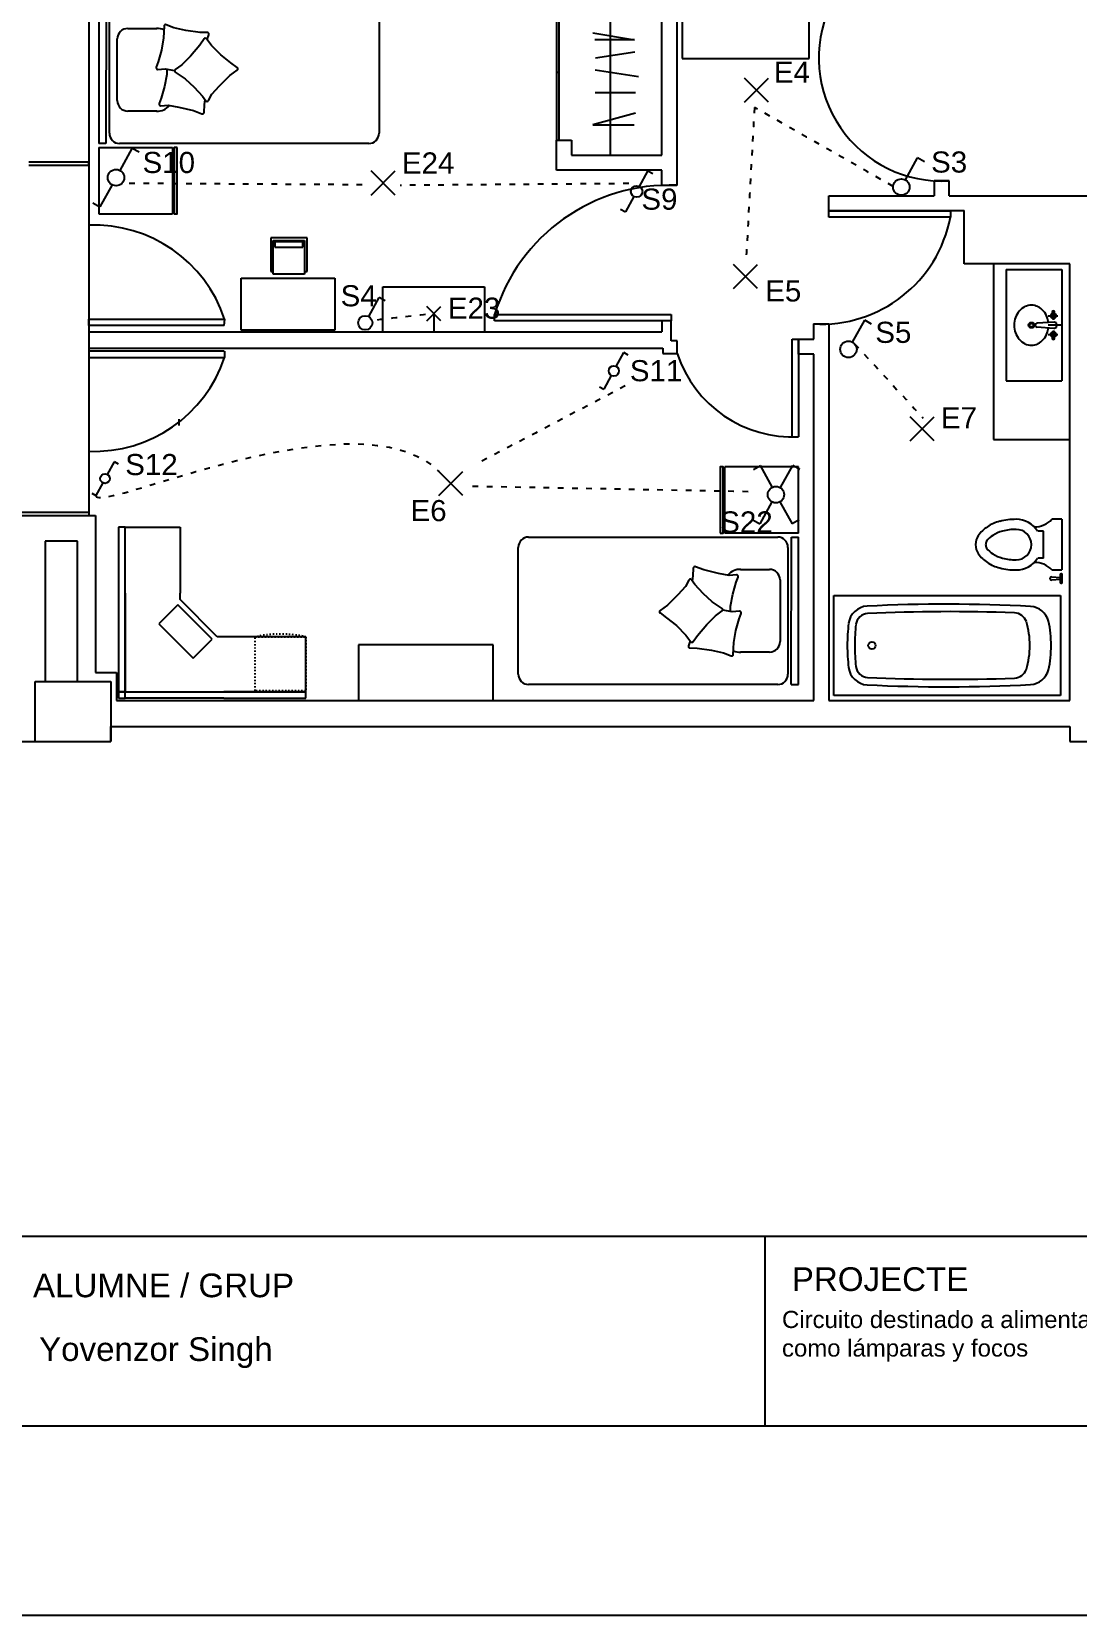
# Model space of a CAD drawing. Header units: millimetres. Extents: x 2377 to 4712, y -254 to 3188.
# Drawn here: x 4353.5 to 4463.9, y 1677.7 to 1844.9 of the extents above; entities that cross this region are included whole.
import ezdxf

# ---------------------------------------------------------------- set-up
doc = ezdxf.new("R2010")
doc.units = ezdxf.units.MM
doc.linetypes.add('ACAD_ISO03W100', pattern=[30, 12, -18])
doc.layers.add('C1', color=10, linetype='Continuous')
doc.layers.add('Mobiliario', color=254, linetype='Continuous')
doc.styles.get("Standard").update_dxf_attribs({"font": 'arial.ttf'})

# ---------------------------------------------------------------- blocks, each defined once
blk = doc.blocks.new('*U7')
for p, q in [((-976, 0), (-976, -500)), ((-526, 0), (-976, 0)), ((-526, 0), (-526, -500)), ((500, 0), (-500, 0)), ((-500, -48), (-500, 0)), ((500, -49), (-500, -48)), ((-430, -71), (430, -71)), ((500, -49), (500, 0)), ((-500, -1830), (-500, -141)), ((-280, -392), (-280, -196)), ((-209, -125), (209, -125)), ((280, -196), (280, -392)), ((500, -141), (500, -1830)), ((-526, -500), (-976, -500)), ((430, -1900), (-430, -1900))]:
    blk.add_line(p, q)
for points in [[(5, -461), (-31, -460), (-113, -445), (-193, -423), (-229, -409, 0.550421), (-244, -420), (-240, -469), (-253, -543), (-277, -641), (-299, -699, 0.502905), (-290, -713), (-236, -717), (-204, -721)], [(205, -734), (238, -746, 0.517444), (252, -737), (253, -687), (267, -589), (285, -508), (306, -456, 0.51806), (296, -442), (216, -439), (134, -425), (54, -403), (18, -389, 0.550421), (3, -399), (7, -449), (-4, -514)]]:
    blk.add_lwpolyline(points, format="xyb")
blk.add_lwpolyline([(-526, -531), (-526, -511), (-976, -511), (-976, -531)], close=True)
blk.add_lwpolyline([(-109, -817), (-39, -889), (-2, -939, 0.502905), (15, -939), (48, -895), (101, -828), (165, -764), (210, -730, 0.517444), (209, -713), (168, -685), (93, -621), (34, -562), (1, -518, 0.51806), (-16, -518), (-61, -585), (-117, -646), (-178, -702), (-210, -725, 0.550421), (-208, -743), (-165, -766)], format="xyb", close=True)
for centre, radius, start, end in [((-430, -141), 70, 90, 180), ((430, -141), 70, 0, 90), ((-209, -196), 71.3, 89.9964, 180), ((209, -196), 71.3, 0, 90), ((-175, -396), 106, 177.773, 230.9652), ((175, -396), 106, 334.5655, 2.227), ((-430, -1830), 70, 180, 270), ((430, -1830), 70, 270, 0)]:
    blk.add_arc(centre, radius, start, end)
blk = doc.blocks.new('bn04-7')
for p, q in [((0, 0), (0, -0.147)), ((-0.6, 0), (0.6, 0)), ((-0.6, -0.6), (-0.6, 0)), ((-0.058, -0.092), (-0.151, -0.092)), ((-0.122, -0.087), (-0.112, -0.087)), ((-0.122, -0.098), (-0.112, -0.098)), ((-0.1, -0.148), (-0.1, -0.045)), ((-0.033, -0.08), (-0.02, -0.271)), ((0.034, -0.086), (0.02, -0.271)), ((0.058, -0.092), (0.151, -0.092)), ((0.1, -0.148), (0.1, -0.045)), ((0.122, -0.087), (0.112, -0.087)), ((0.122, -0.098), (0.112, -0.098)), ((0.6, -0.6), (0.6, 0)), ((-0.005, -0.286), (0.005, -0.286)), ((-0.6, -0.6), (0.6, -0.6))]:
    blk.add_line(p, q)
for centre, radius in [((-0.1, -0.092), 0.0118), ((0.1, -0.092), 0.0118), ((0, -0.328), 0.03), ((0, -0.328), 0.02)]:
    blk.add_circle(centre, radius)
for centre, radius, start, end in [((-0.142, -0.092), 0.0118, 39.1354, 320.8646), ((-0.011, -0.361), 0.216, 109.6169, 130.7108), ((-0.131, -0.083), 0.0025, 219.1354, 256.4029), ((-0.131, -0.101), 0.0025, 103.5971, 140.8646), ((-0.123, -0.049), 0.0381, 256.4029, 272.0458), ((-0.123, -0.136), 0.0381, 87.9542, 103.5971), ((-0.1, -0.092), 0.0299, 191.7173, 168.2827), ((-0.1, -0.092), 0.0235, 194.2864, 165.7136), ((-0.112, -0.084), 0.003, 270, 324.6965), ((-0.112, -0.101), 0.003, 35.3035, 90), ((0, -0.393), 0.249, 96.5773, 109.6169), ((0.055, -0.103), 0.0911, 153.0547, 165.3672), ((-0.006, -0.094), 0.0379, 104.9144, 122.742), ((0, -0.113), 0.0583, 90, 104.9144), ((0, -0.113), 0.0583, 75.0856, 90), ((0.005, -0.094), 0.0379, 57.258, 75.0856), ((-0.056, -0.103), 0.0911, 14.6328, 26.9453), ((0, -0.393), 0.249, 70.3831, 83.252), ((0.025, -0.085), 0.00867, 0, 32.7882), ((0.025, -0.085), 0.00867, 350.3449, 0), ((0.1, -0.092), 0.0299, 11.7173, 348.2827), ((0.1, -0.092), 0.0235, 14.2864, 345.7136), ((0.011, -0.361), 0.216, 49.2892, 70.3831), ((0.112, -0.084), 0.003, 215.3035, 270), ((0.112, -0.101), 0.003, 90, 144.6965), ((0.123, -0.049), 0.0381, 267.9542, 283.5971), ((0.123, -0.136), 0.0381, 76.4029, 92.0458), ((0.131, -0.083), 0.0025, 283.5971, 320.8646), ((0.131, -0.101), 0.0025, 39.1354, 76.4029), ((0.142, -0.092), 0.0118, 219.1354, 140.8646), ((-0.055, -0.328), 0.16, 154.2946, 180), ((-0.055, -0.328), 0.16, 180, 205.7054), ((-0.028, -0.341), 0.189, 130.7108, 154.2946), ((-0.005, -0.271), 0.015, 180, 270), ((0.005, -0.271), 0.015, 270, 0), ((0.028, -0.341), 0.189, 25.7054, 49.2892), ((0.055, -0.328), 0.16, 0, 25.7054), ((0.055, -0.328), 0.16, 334.2946, 360), ((-0.028, -0.315), 0.189, 205.7054, 229.2892), ((-0.011, -0.295), 0.216, 229.2892, 250.3831), ((0, -0.264), 0.249, 250.3831, 270), ((0, -0.264), 0.249, 270, 289.6169), ((0.011, -0.295), 0.216, 289.6169, 310.7108), ((0.028, -0.315), 0.189, 310.7108, 334.2946)]:
    blk.add_arc(centre, radius, start, end)
blk = doc.blocks.new('bn34-3')
at = {"linetype": 'ByBlock'}
for p, q in [((-0.176, 0), (-0.176, -0.071)), ((-0.176, 0), (0.176, 0)), ((0.176, -0.071), (0.176, 0)), ((0.2, 0), (0.271, 0)), ((0.2, 0), (0.206, -0.012)), ((0.265, -0.012), (0.271, 0)), ((0.206, -0.012), (0.265, -0.012)), ((0.224, -0.071), (0.229, -0.012)), ((0.241, -0.012), (0.247, -0.071)), ((-0.094, -0.129), (-0.094, -0.168)), ((0.094, -0.129), (-0.094, -0.129)), ((0.094, -0.129), (0.094, -0.168))]:
    blk.add_line(p, q, dxfattribs=at)
for centre, radius, start, end in [((-0.284, -0.188), 0.16, 358.3378, 47.4896), ((0.284, -0.188), 0.16, 132.5104, 181.6622), ((0.235, -0.071), 0.0118, 180, 0), ((0, -0.318), 0.176, 122.231, 180), ((0, -0.318), 0.106, 0, 180), ((0, -0.318), 0.176, 0, 57.769), ((0.274, -0.318), 0.45, 180, 194.5143), ((0.274, -0.318), 0.38, 180, 194.5142), ((-0.274, -0.318), 0.38, 345.4858, 360), ((-0.274, -0.318), 0.45, 345.4857, 360), ((0.139, -0.353), 0.311, 194.5143, 212.0054), ((0.139, -0.353), 0.24, 194.5143, 212.0054), ((-0.139, -0.353), 0.24, 327.9946, 345.4857), ((-0.139, -0.353), 0.311, 327.9946, 345.4857), ((0.054, -0.406), 0.21, 212.0054, 236.4659), ((0.054, -0.406), 0.14, 212.0054, 236.4659), ((0, -0.487), 0.0428, 236.466, 270), ((0, -0.487), 0.0428, 270, 303.534), ((-0.054, -0.406), 0.14, 303.5341, 327.9946), ((-0.054, -0.406), 0.21, 303.5341, 327.9946), ((0, -0.487), 0.113, 236.4659, 270), ((0, -0.487), 0.113, 270, 303.5341)]:
    blk.add_arc(centre, radius, start, end, dxfattribs=at)
blk = doc.blocks.new('A$C57724086')
at = {"layer": 'Mobiliario'}
for p, q in [((0, 0), (0, 1.7)), ((0, 1.7), (0.75, 1.7)), ((0.75, 1.7), (0.75, 0)), ((0.75, 0), (0, 0))]:
    blk.add_line(p, q, dxfattribs=at)
blk.add_circle((0.375, 1.415), 0.0275, dxfattribs=at)
for centre, radius, start, end in [((0.229, 1.442), 0.15, 97.8246, 176.2997), ((0.375, 0.114), 1.486, 89.9988, 96.4162), ((0.375, 0.114), 1.486, 83.5838, 90.0012), ((0.521, 1.442), 0.15, 3.7003, 82.1754), ((12.322, 0.854), 12.257, 177.2038, 182.9431), ((13.215, 0.833), 13.094, 177.3056, 182.1342), ((0.229, 1.442), 0.094, 97.8246, 176.2997), ((0.375, 0.111), 1.433, 89.9987, 96.3484), ((0.375, 0.111), 1.433, 83.6516, 90.0013), ((0.521, 1.442), 0.094, 3.7003, 82.1754), ((-12.465, 0.833), 13.094, 357.8658, 2.6944), ((-11.572, 0.854), 12.257, 357.0569, 2.7962), ((0.23, 0.35), 0.1, 182.9309, 250.2221), ((0.375, 0.858), 0.628, 253.4701, 270.0186), ((0.375, 0.858), 0.628, 269.9814, 286.5299), ((0.52, 0.35), 0.1, 289.7779, 357.0691), ((0.231, 0.235), 0.15, 183.8947, 255.3014), ((0.519, 0.235), 0.15, 284.6986, 356.1053), ((0.375, 0.924), 0.854, 257.6931, 270.0076), ((0.375, 0.924), 0.854, 269.9924, 282.3069)]:
    blk.add_arc(centre, radius, start, end, dxfattribs=at)
blk = doc.blocks.new('ESCRITORIO')
for p, q in [((3846.323, 14796.154), (3846.263, 14796.154)), ((3846.263, 14796.154), (3846.263, 14796.094)), ((3847.238, 14796.154), (3846.323, 14796.154)), ((3846.323, 14796.154), (3846.323, 14796.094)), ((3846.323, 14796.094), (3846.323, 14796.154)), ((3847.848, 14796.154), (3847.238, 14796.154)), ((3847.848, 14796.094), (3847.848, 14796.154)), ((3846.263, 14795.179), (3846.263, 14796.094)), ((3846.263, 14796.094), (3846.323, 14796.094)), ((3846.263, 14796.094), (3846.323, 14796.094)), ((3846.323, 14796.094), (3847.238, 14796.094)), ((3846.323, 14796.094), (3846.323, 14795.179)), ((3847.238, 14796.094), (3846.323, 14796.094)), ((3846.323, 14796.094), (3846.323, 14795.179)), ((3847.238, 14796.094), (3847.848, 14796.094)), ((3847.238, 14796.094), (3847.848, 14796.094)), ((3847.848, 14796.094), (3847.848, 14795.584)), ((3846.953, 14795.781), (3846.635, 14795.462)), ((3847.13, 14795.604), (3846.953, 14795.781)), ((3846.811, 14795.286), (3847.13, 14795.604)), ((3846.833, 14795.239), (3847.178, 14795.584)), ((3847.178, 14795.584), (3847.238, 14795.584)), ((3847.848, 14795.584), (3847.238, 14795.584)), ((3846.635, 14795.462), (3846.811, 14795.286)), ((3846.263, 14795.179), (3846.263, 14794.419)), ((3846.323, 14795.179), (3846.323, 14794.419)), ((3846.323, 14794.419), (3846.323, 14795.179)), ((3846.833, 14795.179), (3846.833, 14795.239)), ((3846.833, 14794.419), (3846.833, 14795.179)), ((3846.263, 14794.419), (3846.323, 14794.419)), ((3846.323, 14794.419), (3846.833, 14794.419))]:
    blk.add_line(p, q)
at = {"linetype": 'ACAD_ISO03W100', "ltscale": 0.001}
for p, q in [((3846.333, 14794.419), (3846.333, 14794.889)), ((3846.333, 14794.889), (3846.833, 14794.889)), ((3846.833, 14794.889), (3846.833, 14794.419)), ((3846.833, 14794.444), (3846.833, 14794.864)), ((3846.833, 14794.864), (3846.838, 14794.864)), ((3846.833, 14794.419), (3846.333, 14794.419)), ((3846.838, 14794.444), (3846.833, 14794.444))]:
    blk.add_line(p, q, dxfattribs=at)
blk.add_arc((3845.741, 14794.654), 1.117, 349.1637, 10.8363, dxfattribs=at)
blk = doc.blocks.new('A$C297D1C59')
for p, q in [((0, 1779, -35), (1800, 1779, -35)), ((0, 779, -35), (0, 1779, -35)), ((1800, 1779, -35), (1800, 779, -35)), ((1800, 779, -35), (0, 779, -35)), ((535, 650, -35), (535, 0, -35)), ((539, 650, -35), (535, 650, -35)), ((585, 650, -35), (539, 650, -35)), ((585, 50, -35), (585, 701, -35)), ((585, 701, -35), (1185, 701, -35)), ((1185, 701, -35), (1185, 50, -35)), ((1235, 650, -35), (1185, 650, -35)), ((1235, 0, -35), (1235, 650, -35)), ((1185, 50, -35), (585, 50, -35)), ((616, 181, -35), (616, 81, -35)), ((1156, 181, -35), (616, 181, -35)), ((616, 81, -35), (1156, 81, -35)), ((1156, 81, -35), (1156, 181, -35)), ((535, 0, -35), (1235, 0, -35))]:
    blk.add_line(p, q)

msp = doc.modelspace()

# ---------------------------------------------------------------- linework, layer by layer
for p, q in [((4359.53, 1849.34), (4359.53, 1829.87)), ((4420.01, 1831.85), (4420.01, 1849.34)), ((4421.6, 1849.34), (4421.6, 1828.67)), ((4408.88, 1847.75), (4408.88, 1833.44)), ((4409.14, 1847.75), (4409.14, 1833.44)), ((4414.55, 1847.75), (4414.55, 1831.85)), ((4412.73, 1844.77), (4417.11, 1844.05)), ((4417.11, 1844.05), (4412.94, 1844.05)), ((4417.17, 1842.74), (4413.02, 1842.09)), ((4412.97, 1840.87), (4417.56, 1840.17)), ((4409.14, 1840.6), (4408.88, 1840.6)), ((4412.96, 1838.49), (4417.21, 1838.47)), ((4417.23, 1836.28), (4412.72, 1835.07)), ((4412.72, 1835.07), (4417.1, 1835.07)), ((4408.88, 1830.26), (4408.88, 1833.44)), ((4408.88, 1833.44), (4410.47, 1833.44)), ((4410.47, 1833.44), (4410.47, 1831.85)), ((4359.53, 1831.11), (4353.17, 1831.11)), ((4353.17, 1830.79), (4359.53, 1830.79)), ((4359.53, 1830.79), (4359.53, 1831.11)), ((4359.53, 1830.79), (4359.53, 1793.8)), ((4410.47, 1831.85), (4420.01, 1831.85)), ((4420.01, 1830.26), (4408.88, 1830.26)), ((4420.01, 1828.67), (4420.01, 1830.26)), ((4450.35, 1829.15), (4448.76, 1829.15)), ((4448.76, 1829.15), (4448.76, 1827.56)), ((4450.35, 1827.56), (4450.35, 1829.15)), ((4421.6, 1828.67), (4420.01, 1828.67)), ((4437.63, 1825.97), (4437.63, 1827.56)), ((4437.63, 1825.97), (4437.63, 1827.56)), ((4437.63, 1827.56), (4448.76, 1827.56)), ((4450.35, 1827.56), (4474.2, 1827.56)), ((4451.94, 1825.97), (4437.63, 1825.97)), ((4451.94, 1820.4), (4451.94, 1825.97)), ((4463.07, 1820.4), (4451.94, 1820.4)), ((4463.07, 1774.29), (4463.07, 1820.4)), ((4421, 1814.36), (4420.01, 1814.36)), ((4420.01, 1814.36), (4420.01, 1813.21)), ((4421, 1812.26), (4421, 1814.36)), ((4436.04, 1812.45), (4436.04, 1814.04)), ((4436.04, 1814.04), (4437.63, 1814.04)), ((4436.04, 1814.04), (4437.63, 1814.04)), ((4437.63, 1814.04), (4437.63, 1774.29)), ((4437.63, 1814.04), (4437.63, 1774.29)), ((4359.53, 1813.21), (4420.01, 1813.21)), ((4434.45, 1810.86), (4434.45, 1812.45)), ((4434.45, 1812.45), (4436.04, 1812.45)), ((4359.53, 1811.96), (4359.53, 1811.17)), ((4359.53, 1811.5), (4420.1, 1811.5)), ((4420.1, 1811.5), (4420.1, 1810.91)), ((4420.1, 1810.91), (4421.62, 1810.91)), ((4421.62, 1812.26), (4421, 1812.26)), ((4421.62, 1810.91), (4421.62, 1812.26)), ((4436.04, 1810.86), (4434.45, 1810.86)), ((4436.04, 1774.29), (4436.04, 1810.86)), ((4359.53, 1797.19), (4359.53, 1797.19)), ((4352.28, 1794.16), (4359.53, 1794.16)), ((4352.28, 1793.8), (4360.24, 1793.8)), ((4352.28, 1793.8), (4360.24, 1793.8)), ((4360.24, 1793.8), (4360.24, 1777.23)), ((4358.32, 1791.12), (4354.91, 1791.12)), ((4354.91, 1791.12), (4354.91, 1776.31)), ((4358.32, 1776.31), (4358.32, 1791.12)), ((4360.24, 1777.23), (4362.45, 1777.23)), ((4362.45, 1777.23), (4362.45, 1774.29)), ((4353.87, 1769.95), (4353.87, 1776.31)), ((4353.87, 1776.31), (4361.83, 1776.31)), ((4361.83, 1776.31), (4361.83, 1769.95)), ((4362.45, 1774.29), (4436.04, 1774.29)), ((4437.63, 1774.29), (4455.12, 1774.29)), ((4455.12, 1774.29), (4463.07, 1774.29)), ((4361.83, 1769.95), (4361.83, 1771.54)), ((4361.83, 1771.54), (4463.07, 1771.54)), ((4463.07, 1771.54), (4463.07, 1769.95)), ((4352.28, 1769.95), (4353.87, 1769.95)), ((4353.87, 1769.95), (4361.83, 1769.95)), ((4463.07, 1769.95), (4471.02, 1769.95)), ((4699.41, 1717.71), (4303.92, 1717.71)), ((4430.92, 1697.71), (4430.92, 1717.71)), ((4349.92, 1697.71), (4430.92, 1697.71)), ((4430.92, 1697.71), (4501.42, 1697.71)), ((4288.87, 1677.71), (4708.87, 1677.71))]:
    msp.add_line(p, q)
at = {"transparency": 33554687}
for p, q in [((4435.57, 1842.08), (4435.57, 1849.34)), ((4422.17, 1842.08), (4435.57, 1842.08))]:
    msp.add_line(p, q, dxfattribs=at)
at = {"layer": 'C1'}
for p, q in [((4431.26, 1837.46), (4428.72, 1839.99)), ((4428.72, 1837.46), (4431.26, 1839.99)), ((4391.86, 1827.65), (4389.32, 1830.19)), ((4389.32, 1827.65), (4391.86, 1830.19)), ((4430.12, 1817.79), (4427.58, 1820.32)), ((4427.58, 1817.79), (4430.12, 1820.32)), ((4448.77, 1801.7), (4446.23, 1804.24)), ((4446.23, 1801.7), (4448.77, 1804.24)), ((4399.01, 1795.92), (4396.48, 1798.46)), ((4396.48, 1795.92), (4399.01, 1798.46))]:
    msp.add_line(p, q, dxfattribs=at)
at = {"layer": 'C1', "color": 1}
for p, q in [((4362.82, 1830.25), (4364.1, 1832.57)), ((4364.83, 1832.16), (4364.1, 1832.57)), ((4445.72, 1829.25), (4447, 1831.57)), ((4447.73, 1831.16), (4447, 1831.57)), ((4417.64, 1828.55), (4418.54, 1830.16)), ((4419.05, 1829.88), (4418.54, 1830.16)), ((4361.97, 1828.73), (4360.69, 1826.42)), ((4417.06, 1827.49), (4416.16, 1825.88)), ((4359.95, 1826.83), (4360.69, 1826.42)), ((4415.65, 1826.16), (4416.16, 1825.88)), ((4440.13, 1812.12), (4441.42, 1814.44)), ((4442.15, 1814.03), (4441.42, 1814.44)), ((4415.2, 1809.56), (4416.01, 1811.01)), ((4416.47, 1810.76), (4416.01, 1811.01)), ((4413.41, 1807.41), (4413.87, 1807.15)), ((4414.67, 1808.61), (4413.87, 1807.15)), ((4361.48, 1798.15), (4362.22, 1799.49)), ((4362.64, 1799.25), (4362.22, 1799.49)), ((4429.68, 1798.69), (4430.42, 1799.1)), ((4431.7, 1796.78), (4430.42, 1799.1)), ((4432.54, 1796.78), (4433.83, 1799.1)), ((4434.56, 1798.69), (4433.83, 1799.1)), ((4360.99, 1797.27), (4360.25, 1795.94)), ((4359.83, 1796.17), (4360.25, 1795.94)), ((4431.63, 1795.26), (4430.34, 1792.95)), ((4432.47, 1795.26), (4433.75, 1792.95)), ((4429.61, 1793.36), (4430.34, 1792.95)), ((4434.49, 1793.36), (4433.75, 1792.95))]:
    msp.add_line(p, q, dxfattribs=at)
at = {"layer": 'C1', "transparency": 33554687}
for p, q in [((4389.06, 1814.82), (4390.17, 1816.82)), ((4390.81, 1816.47), (4390.17, 1816.82)), ((4396.69, 1814.37), (4395.19, 1815.87)), ((4395.19, 1814.37), (4396.69, 1815.87)), ((4395.94, 1815.12), (4395.94, 1813.21))]:
    msp.add_line(p, q, dxfattribs=at)
at = {"layer": 'C1', "color": 1}
for centre, radius in [((4362.39, 1829.49), 0.869), ((4445.29, 1828.49), 0.869), ((4417.35, 1828.02), 0.605), ((4439.71, 1811.36), 0.869), ((4414.94, 1809.08), 0.545), ((4361.23, 1797.71), 0.501), ((4432.05, 1796.02), 0.869)]:
    msp.add_circle(centre, radius, dxfattribs=at)
at = {"layer": 'C1', "transparency": 33554687}
msp.add_circle((4388.7, 1814.16), 0.753, dxfattribs=at)
at = {"layer": 'C1', "linetype": 'ACAD_ISO03W100', "ltscale": 0.05, "transparency": 33554687}
for points in [[(4429.78, 1836.9), (4428.88, 1820.57)], [(4444.43, 1828.56), (4429.78, 1836.9)], [(4363.79, 1828.91), (4388.62, 1828.76)], [(4416.51, 1828.86), (4392.38, 1828.67)], [(4389.98, 1814.49), (4395.17, 1815.09)], [(4440.36, 1811.95), (4447.59, 1804.1)], [(4416.15, 1807.5), (4400.96, 1799.53)], [(4400.03, 1796.92), (4429.41, 1796.36)]]:
    msp.add_spline(points, degree=3, dxfattribs=at)
msp.add_open_spline([(4360.25, 1795.94), (4360.24, 1793.8), (4387.92, 1807.02), (4396.48, 1798.46)], degree=3, dxfattribs=at)
at = {"layer": 'Mobiliario', "transparency": 33554687}
for p, q in [((4422.17, 1849.34), (4422.17, 1842.08)), ((4390.55, 1813.21), (4390.55, 1817.96)), ((4390.55, 1817.96), (4401.28, 1817.96)), ((4401.28, 1817.96), (4401.28, 1813.21)), ((4455.01, 1801.85), (4463.07, 1801.85)), ((4402.21, 1780.18), (4388, 1780.18)), ((4388, 1780.18), (4388, 1774.29)), ((4402.21, 1774.29), (4402.21, 1780.18))]:
    msp.add_line(p, q, dxfattribs=at)
at = {"layer": 'Mobiliario'}
for p, q in [((4437.63, 1825.3), (4437.63, 1825.97)), ((4437.63, 1825.97), (4450.47, 1825.97)), ((4450.47, 1825.97), (4450.47, 1825.3)), ((4451.94, 1825.97), (4451.96, 1825.97)), ((4450.47, 1825.3), (4437.63, 1825.3)), ((4455.01, 1820.4), (4455.01, 1801.85)), ((4359.53, 1813.89), (4359.53, 1814.56)), ((4359.53, 1814.56), (4373.86, 1814.56)), ((4373.8, 1813.89), (4373.86, 1814.56)), ((4402.35, 1814.36), (4402.35, 1815.02)), ((4402.35, 1815.02), (4421, 1815.02)), ((4420.01, 1814.36), (4402.35, 1814.36)), ((4421, 1815.02), (4421, 1814.36)), ((4373.8, 1813.89), (4359.53, 1813.89)), ((4433.78, 1802.11), (4433.78, 1812.45)), ((4433.78, 1812.45), (4434.45, 1812.45)), ((4434.45, 1812.39), (4434.45, 1802.11)), ((4373.8, 1811.17), (4359.53, 1811.17)), ((4359.53, 1811.17), (4359.53, 1810.5)), ((4373.86, 1810.5), (4373.86, 1811.17)), ((4359.53, 1810.5), (4373.86, 1810.5)), ((4369.01, 1803.99), (4369.01, 1803.33)), ((4433.78, 1802.11), (4434.45, 1802.11))]:
    msp.add_line(p, q, dxfattribs=at)
for centre, radius, start, end in [((4449.56, 1842.12), 12.99, 155.4642, 273.5086), ((4420.8, 1809.4), 19.29, 87.6377, 163.0439), ((4360.05, 1809.91), 14.57, 18.6033, 92.0621), ((4436.83, 1827.9), 13.88, 266.7154, 349.2284), ((4433.82, 1814.94), 12.84, 198.2704, 272.7944), ((4360.05, 1815.15), 14.57, 267.9379, 341.3967)]:
    msp.add_arc(centre, radius, start, end, dxfattribs=at)

# ---------------------------------------------------------------- block references
for name, p, xscale, yscale, zscale, rotation in [('*U7', (4360.58, 1840.87), 0.01556517756923333, 0.01556517756923333, 0.01556517756923333, 89.99999999999999), ('A$C297D1C59', (4385.49, 1823.14, 0.19), 0.005484346794614193, 0.005484346794614193, 0.005484346794614193, 180), ('bn04-7', (4462.24, 1813.91), 9.818580884545383, 9.818580884545383, 9.818580884545383, 270), ('*U7', (4434.43, 1783.76), 0.01556517756923333, 0.01556517756923333, 0.01556517756923333, 270), ('ESCRITORIO', (172857.88, -42025.84), 11.38777125015293, 11.38777125015293, 11.38777125015293, 90), ('bn34-3', (4462.24, 1790.74), 15.19574697004331, 15.19574697004331, 15.19574697004331, 270)]:
    msp.add_blockref(name, p, dxfattribs=dict(at, xscale=xscale, yscale=yscale, zscale=zscale, rotation=rotation))
at = {"layer": 'Mobiliario', "color": 7, "xscale": 14.06466558252214, "yscale": 14.06466558252214, "zscale": 14.06466558252214, "rotation": 90}
msp.add_blockref('A$C57724086', (4462.09, 1774.82), dxfattribs=at)

# ---------------------------------------------------------------- texts
at = {"char_height": 2.5, "attachment_point": 1}
for s, width, insert in [('ALUMNE / GRUP', 48.2644, (4353.63, 1713.79)), ('PROJECTE', 37.0564, (4433.73, 1714.45)), ('Yovenzor Singh', 71.9553, (4354.27, 1707.06))]:
    msp.add_mtext_dynamic_manual_height_columns(s, width=width, gutter_width=12.5, heights=[0], dxfattribs=dict(at, insert=insert))
at = {"transparency": 33554687, "insert": (4432.69, 1709.85), "char_height": 1.8097, "width": 98.9164, "attachment_point": 1}
msp.add_mtext('Circuito destinado a alimentar todas las luces de la vivienda, \\Pcomo lámparas y focos', dxfattribs=at)
at = {"layer": 'C1', "color": 165, "linetype": 'ACAD_ISO03W100', "true_color": 0x5e67af, "transparency": 33554687, "attachment_point": 1}
for s, insert, char_height in [('{\\C256;E4}', (4431.83, 1841.74), 2.23), ('{\\C256;S10}', (4365.19, 1832.2), 2.2296), ('{\\C256;E24}', (4392.57, 1832.15), 2.2296), ('{\\C256;S3}', (4448.43, 1832.25), 2.23), ('{\\C256;S9}', (4417.85, 1828.33), 2.23), ('{\\C256;S4}', (4386.1, 1818.13), 2.23), ('{\\C256;E5}', (4430.92, 1818.64), 2.23), ('{\\C256;E23}', (4397.42, 1816.82), 2.2296), ('{\\C256;S5}', (4442.54, 1814.27), 2.23), ('{\\C256;S11}', (4416.63, 1810.22), 2.2296), ('{\\C256;E7}', (4449.47, 1805.25), 2.23), ('{\\C256;S12}', (4363.36, 1800.31), 2.2296), ('{\\C256;E6}', (4393.48, 1795.45), 2.23), ('{\\C256;S22}', (4426.17, 1794.25), 2.2296)]:
    msp.add_mtext_dynamic_manual_height_columns(s, width=13.1522, gutter_width=11.15, heights=[0], dxfattribs=dict(at, insert=insert, char_height=char_height))

doc.saveas('drawing.dxf')
